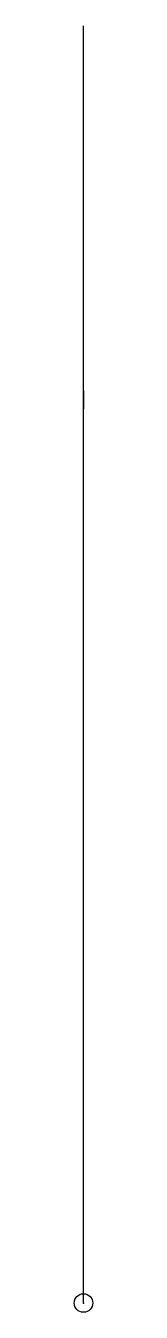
# Model space of a CAD drawing. Header units: centimetres. Extents: x -1 to 1, y -1 to 175.
import ezdxf

# ---------------------------------------------------------------- set-up
doc = ezdxf.new("R2010")
doc.units = ezdxf.units.CM
doc.header["$MEASUREMENT"] = 0
for name, color, linetype in [('Columpio v1_Sketch1', 7, 'Continuous'), ('Columpio v1_Sketch2', 7, 'Continuous'), ('Columpio v1_Sketch3', 7, 'Continuous'), ('Columpio v1_Sketch4', 7, 'Continuous'), ('Columpio v1_Sketch5', 7, 'Continuous')]:
    doc.layers.add(name, color=color, linetype=linetype)

msp = doc.modelspace()

# ---------------------------------------------------------------- linework, layer by layer
at = {"layer": 'Columpio v1_Sketch1'}
msp.add_point((0, 0), dxfattribs=at)
at = {"layer": 'Columpio v1_Sketch2'}
msp.add_circle((0, 0), 1.27, dxfattribs=at)
msp.add_point((0, 0), dxfattribs=at)
at = {"layer": 'Columpio v1_Sketch3'}
for q in [(0, 175.26), (0, 123.93, 123.93)]:
    msp.add_line((0, 0), q, dxfattribs=at)
msp.add_point((0, 0), dxfattribs=at)
at = {"layer": 'Columpio v1_Sketch4'}
msp.add_point((0, 0), dxfattribs=at)
at = {"layer": 'Columpio v1_Sketch5'}
for q in [(0, 175.26), (0, 123.93, 123.93), (0, 1.27)]:
    msp.add_line((0, 0), q, dxfattribs=at)
at = {"layer": 'Columpio v1_Sketch5', "extrusion": (1, 0, 0)}
msp.add_circle((123.93, 123.93), 1.27, dxfattribs=at)
at = {"layer": 'Columpio v1_Sketch5'}
msp.add_point((0, 0), dxfattribs=at)

doc.saveas('drawing.dxf')
